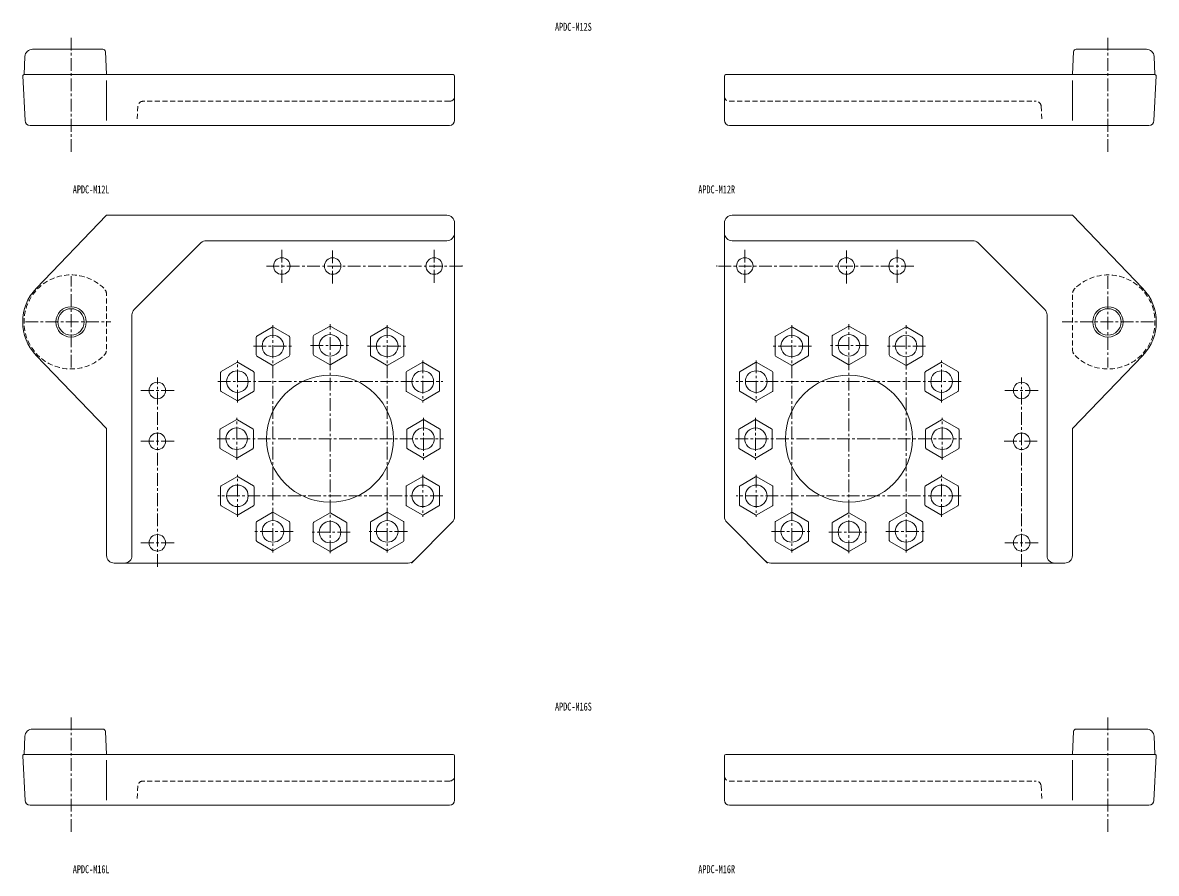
# Model space of a CAD drawing. Units: millimetres on the paper. Extents: x -586 to -140, y -411 to 338.
# Drawn here: x -586.3 to -139.9, y 3.3 to 338.4 of the extents above; entities that cross this region are included whole.
import ezdxf
from ezdxf.enums import TextEntityAlignment as Align

# ---------------------------------------------------------------- set-up
doc = ezdxf.new("R2010")
doc.units = ezdxf.units.MM
doc.linetypes.add('CHAIN1', pattern=[8, 5, -1, 1, -1])
doc.linetypes.add('DASHED2', pattern=[3, 2, -1])
doc.layers.add('0-0', color=7, linetype='Continuous', lineweight=18)
doc.layers.add('0-1', color=4, linetype='CHAIN1', lineweight=9)
doc.styles.add('ＭＳ ゴシック', font='')
doc.styles.get('ＭＳ ゴシック').set_extended_font_data('MS Gothic')

msp = doc.modelspace()

# ---------------------------------------------------------------- linework, layer by layer
at = {"layer": '0-0'}
for p, q in [((-554.69, 327.885), (-582.37, 327.885)), ((-553.217, 317.885), (-553.691, 326.937)), ((-172.916, 317.885), (-172.442, 326.937)), ((-171.443, 327.885), (-143.763, 327.885)), ((-585.366, 325.042), (-585.74, 317.899)), ((-140.767, 325.042), (-140.393, 317.899)), ((-585.316, 299.78), (-586.238, 317.359)), ((-585.738, 317.885), (-416.717, 317.885)), ((-416.217, 317.385), (-416.217, 299.885)), ((-309.916, 317.385), (-309.916, 299.885)), ((-140.395, 317.885), (-309.416, 317.885)), ((-140.817, 299.78), (-139.896, 317.359)), ((-553.217, 299.885), (-553.217, 315.575)), ((-172.916, 299.885), (-172.916, 315.575)), ((-418.217, 297.885), (-583.319, 297.885)), ((-307.916, 297.885), (-142.814, 297.885)), ((-553.217, 262.485), (-580.938, 233.698)), ((-419.217, 262.485), (-553.217, 262.485)), ((-416.217, 143.728), (-416.217, 259.485)), ((-309.916, 259.485), (-309.916, 143.728)), ((-542.338, 225.364), (-516.096, 251.607)), ((-513.974, 252.485), (-419.217, 252.485)), ((-306.916, 252.485), (-212.159, 252.485)), ((-210.038, 251.607), (-183.795, 225.364)), ((-543.217, 223.243), (-543.217, 128.485)), ((-182.916, 223.243), (-182.916, 128.485)), ((-494.317, 207.463), (-494.317, 214.507)), ((-494.067, 214.94), (-487.967, 218.462)), ((-487.467, 218.462), (-481.367, 214.94)), ((-481.117, 214.507), (-481.117, 207.463)), ((-471.817, 207.733), (-471.817, 214.777)), ((-471.567, 215.21), (-465.467, 218.731)), ((-464.967, 218.731), (-458.867, 215.21)), ((-458.617, 214.777), (-458.617, 207.733)), ((-449.317, 207.463), (-449.317, 214.507)), ((-449.067, 214.94), (-442.967, 218.462)), ((-442.467, 218.462), (-436.367, 214.94)), ((-436.117, 214.507), (-436.117, 207.463)), ((-290.016, 214.507), (-290.016, 207.463)), ((-283.666, 218.462), (-289.766, 214.94)), ((-277.066, 214.94), (-283.166, 218.462)), ((-276.816, 207.463), (-276.816, 214.507)), ((-267.516, 214.777), (-267.516, 207.733)), ((-261.166, 218.731), (-267.266, 215.21)), ((-254.566, 215.21), (-260.666, 218.731)), ((-254.316, 207.733), (-254.316, 214.777)), ((-245.016, 214.507), (-245.016, 207.463)), ((-238.666, 218.462), (-244.766, 214.94)), ((-232.066, 214.94), (-238.166, 218.462)), ((-231.816, 207.463), (-231.816, 214.507)), ((-487.967, 203.509), (-494.067, 207.03)), ((-481.367, 207.03), (-487.467, 203.509)), ((-465.467, 203.778), (-471.567, 207.3)), ((-458.867, 207.3), (-464.967, 203.778)), ((-442.967, 203.509), (-449.067, 207.03)), ((-436.367, 207.03), (-442.467, 203.509)), ((-289.766, 207.03), (-283.666, 203.509)), ((-283.166, 203.509), (-277.066, 207.03)), ((-267.266, 207.3), (-261.166, 203.778)), ((-260.666, 203.778), (-254.566, 207.3)), ((-244.766, 207.03), (-238.666, 203.509)), ((-238.166, 203.509), (-232.066, 207.03)), ((-508.067, 200.94), (-501.967, 204.462)), ((-501.467, 204.462), (-495.367, 200.94)), ((-435.067, 200.94), (-428.967, 204.462)), ((-428.467, 204.462), (-422.367, 200.94)), ((-297.666, 204.462), (-303.766, 200.94)), ((-291.066, 200.94), (-297.166, 204.462)), ((-224.666, 204.462), (-230.766, 200.94)), ((-218.066, 200.94), (-224.166, 204.462)), ((-508.317, 193.463), (-508.317, 200.507)), ((-495.117, 200.507), (-495.117, 193.463)), ((-435.317, 193.463), (-435.317, 200.507)), ((-422.117, 200.507), (-422.117, 193.463)), ((-304.016, 200.507), (-304.016, 193.463)), ((-290.816, 193.463), (-290.816, 200.507)), ((-231.016, 200.507), (-231.016, 193.463)), ((-217.816, 193.463), (-217.816, 200.507)), ((-501.967, 189.509), (-508.067, 193.03)), ((-495.367, 193.03), (-501.467, 189.509)), ((-428.967, 189.509), (-435.067, 193.03)), ((-422.367, 193.03), (-428.467, 189.509)), ((-303.766, 193.03), (-297.666, 189.509)), ((-297.166, 189.509), (-291.066, 193.03)), ((-230.766, 193.03), (-224.666, 189.509)), ((-224.166, 189.509), (-218.066, 193.03)), ((-502.237, 181.962), (-508.337, 178.44)), ((-495.637, 178.44), (-501.737, 181.962)), ((-428.698, 181.962), (-434.798, 178.44)), ((-422.098, 178.44), (-428.198, 181.962)), ((-304.036, 178.44), (-297.936, 181.962)), ((-297.436, 181.962), (-291.336, 178.44)), ((-230.497, 178.44), (-224.397, 181.962)), ((-223.897, 181.962), (-217.797, 178.44)), ((-508.587, 178.007), (-508.587, 170.963)), ((-495.387, 170.963), (-495.387, 178.007)), ((-435.048, 178.007), (-435.048, 170.963)), ((-421.848, 170.963), (-421.848, 178.007)), ((-304.286, 170.963), (-304.286, 178.007)), ((-291.086, 178.007), (-291.086, 170.963)), ((-230.747, 170.963), (-230.747, 178.007)), ((-217.547, 178.007), (-217.547, 170.963)), ((-508.337, 170.53), (-502.237, 167.009)), ((-501.737, 167.009), (-495.637, 170.53)), ((-434.798, 170.53), (-428.698, 167.009)), ((-428.198, 167.009), (-422.098, 170.53)), ((-297.936, 167.009), (-304.036, 170.53)), ((-291.336, 170.53), (-297.436, 167.009)), ((-224.397, 167.009), (-230.497, 170.53)), ((-217.797, 170.53), (-223.897, 167.009)), ((-508.067, 155.94), (-501.967, 159.462)), ((-501.467, 159.462), (-495.367, 155.94)), ((-428.967, 159.462), (-435.067, 155.94)), ((-422.367, 155.94), (-428.467, 159.462)), ((-303.766, 155.94), (-297.666, 159.462)), ((-297.166, 159.462), (-291.066, 155.94)), ((-224.666, 159.462), (-230.766, 155.94)), ((-218.066, 155.94), (-224.166, 159.462)), ((-508.317, 148.463), (-508.317, 155.507)), ((-495.117, 155.507), (-495.117, 148.463)), ((-435.317, 155.507), (-435.317, 148.463)), ((-422.117, 148.463), (-422.117, 155.507)), ((-304.016, 148.463), (-304.016, 155.507)), ((-290.816, 155.507), (-290.816, 148.463)), ((-231.016, 155.507), (-231.016, 148.463)), ((-217.816, 148.463), (-217.816, 155.507)), ((-501.967, 144.509), (-508.067, 148.03)), ((-495.367, 148.03), (-501.467, 144.509)), ((-435.067, 148.03), (-428.967, 144.509)), ((-428.467, 144.509), (-422.367, 148.03)), ((-297.666, 144.509), (-303.766, 148.03)), ((-291.066, 148.03), (-297.166, 144.509)), ((-230.766, 148.03), (-224.666, 144.509)), ((-224.166, 144.509), (-218.066, 148.03)), ((-494.067, 141.94), (-487.967, 145.462)), ((-487.467, 145.462), (-481.367, 141.94)), ((-465.467, 145.192), (-471.567, 141.67)), ((-458.867, 141.67), (-464.967, 145.192)), ((-442.967, 145.462), (-449.067, 141.94)), ((-436.367, 141.94), (-442.467, 145.462)), ((-289.766, 141.94), (-283.666, 145.462)), ((-283.166, 145.462), (-277.066, 141.94)), ((-267.266, 141.67), (-261.166, 145.192)), ((-260.666, 145.192), (-254.566, 141.67)), ((-238.666, 145.462), (-244.766, 141.94)), ((-232.066, 141.94), (-238.166, 145.462)), ((-494.317, 134.463), (-494.317, 141.507)), ((-481.117, 141.507), (-481.117, 134.463)), ((-471.817, 141.237), (-471.817, 134.194)), ((-458.617, 134.194), (-458.617, 141.237)), ((-449.317, 141.507), (-449.317, 134.463)), ((-436.117, 134.463), (-436.117, 141.507)), ((-417.096, 141.607), (-433.217, 125.485)), ((-309.038, 141.607), (-292.916, 125.485)), ((-290.016, 134.463), (-290.016, 141.507)), ((-276.816, 141.507), (-276.816, 134.463)), ((-267.516, 134.194), (-267.516, 141.237)), ((-254.316, 141.237), (-254.316, 134.194)), ((-245.016, 141.507), (-245.016, 134.463)), ((-231.816, 134.463), (-231.816, 141.507)), ((-487.967, 130.509), (-494.067, 134.03)), ((-481.367, 134.03), (-487.467, 130.509)), ((-449.067, 134.03), (-442.967, 130.509)), ((-442.467, 130.509), (-436.367, 134.03)), ((-283.666, 130.509), (-289.766, 134.03)), ((-277.066, 134.03), (-283.166, 130.509)), ((-244.766, 134.03), (-238.666, 130.509)), ((-238.166, 130.509), (-232.066, 134.03)), ((-471.567, 133.761), (-465.467, 130.239)), ((-464.967, 130.239), (-458.867, 133.761)), ((-261.166, 130.239), (-267.266, 133.761)), ((-254.566, 133.761), (-260.666, 130.239)), ((-434.46, 125.485), (-550.217, 125.485)), ((-291.674, 125.485), (-175.916, 125.485)), ((-554.69, 60.146), (-582.37, 60.146)), ((-553.217, 50.146), (-553.691, 59.199)), ((-172.916, 50.146), (-172.442, 59.199)), ((-171.443, 60.146), (-143.763, 60.146)), ((-585.366, 57.303), (-585.74, 50.16)), ((-140.767, 57.303), (-140.393, 50.16)), ((-585.316, 32.042), (-586.238, 49.62)), ((-585.738, 50.146), (-416.717, 50.146)), ((-416.217, 49.646), (-416.217, 32.146)), ((-309.916, 49.646), (-309.916, 32.146)), ((-140.395, 50.146), (-309.416, 50.146)), ((-140.817, 32.042), (-139.896, 49.62)), ((-553.217, 32.146), (-553.217, 47.836)), ((-172.916, 32.146), (-172.916, 47.836)), ((-418.217, 30.146), (-583.319, 30.146)), ((-307.916, 30.146), (-142.814, 30.146))]:
    msp.add_line(p, q, dxfattribs=at)
for points in [[(-145.195, 233.698), (-172.916, 262.485), (-306.916, 262.485)], [(-553.217, 128.485), (-553.217, 178.485), (-580.938, 207.273)], [(-172.916, 128.485), (-172.916, 178.485), (-145.195, 207.273)]]:
    msp.add_lwpolyline(points, dxfattribs=at)
for centre, radius in [((-484.217, 242.485), 3.25), ((-464.217, 242.485), 3.25), ((-424.217, 242.485), 3.25), ((-301.916, 242.485), 3.25), ((-261.916, 242.485), 3.25), ((-241.916, 242.485), 3.25), ((-567.217, 220.485), 5.2), ((-158.916, 220.485), 5.2), ((-487.717, 210.985), 4.25), ((-465.217, 211.255), 4.25), ((-442.717, 210.985), 4.25), ((-283.416, 210.985), 4.25), ((-260.916, 211.255), 4.25), ((-238.416, 210.985), 4.25), ((-501.717, 196.985), 4.25), ((-428.717, 196.985), 4.25), ((-297.416, 196.985), 4.25), ((-224.416, 196.985), 4.25), ((-533.217, 193.485), 3.25), ((-465.217, 174.485), 25), ((-260.916, 174.485), 25), ((-192.916, 193.485), 3.25), ((-501.987, 174.485), 4.25), ((-428.448, 174.485), 4.25), ((-297.686, 174.485), 4.25), ((-224.147, 174.485), 4.25), ((-533.217, 173.485), 3.25), ((-192.916, 173.485), 3.25), ((-501.717, 151.985), 4.25), ((-428.717, 151.985), 4.25), ((-297.416, 151.985), 4.25), ((-224.416, 151.985), 4.25), ((-487.717, 137.985), 4.25), ((-465.217, 137.716), 4.25), ((-442.717, 137.985), 4.25), ((-283.416, 137.985), 4.25), ((-260.916, 137.716), 4.25), ((-238.416, 137.985), 4.25), ((-533.217, 133.485), 3.25), ((-192.916, 133.485), 3.25)]:
    msp.add_circle(centre, radius, dxfattribs=at)
for centre, radius, start, end in [((-582.37, 324.885), 3, 90, 177), ((-554.69, 326.885), 1, 3, 90), ((-171.443, 326.885), 1, 90, 177), ((-143.763, 324.885), 3, 3, 90), ((-585.738, 317.385), 0.5, 90, 183), ((-416.717, 317.385), 0.5, 0, 90), ((-309.416, 317.385), 0.5, 90, 180), ((-140.395, 317.385), 0.5, 357, 90), ((-583.319, 299.885), 2, 183, 270), ((-418.217, 299.885), 2, 270, 0), ((-307.916, 299.885), 2, 180, 270), ((-142.814, 299.885), 2, 270, 357), ((-419.217, 259.485), 3, 0, 90), ((-306.916, 259.485), 3, 90, 180), ((-419.217, 255.485), 3, 270, 0), ((-306.916, 255.485), 3, 180, 270), ((-513.974, 249.485), 3, 90, 135), ((-212.159, 249.485), 3, 45, 90), ((-416.217, 242.663), 3, 353.23347, 0), ((-309.916, 242.663), 3, 180, 186.76653), ((-567.217, 220.485), 19.048, 136.08137, 223.91863), ((-158.916, 220.485), 19.048, 316.08137, 43.91863), ((-540.217, 223.243), 3, 135, 180), ((-185.916, 223.243), 3, 0, 45), ((-465.217, 218.298), 0.5, 60, 120), ((-260.916, 218.298), 0.5, 60, 120), ((-493.817, 214.507), 0.5, 120, 180), ((-487.717, 218.029), 0.5, 60, 120), ((-481.617, 214.507), 0.5, 0, 60), ((-471.317, 214.777), 0.5, 120, 180), ((-459.117, 214.777), 0.5, 0, 60), ((-448.817, 214.507), 0.5, 120, 180), ((-442.717, 218.029), 0.5, 60, 120), ((-436.617, 214.507), 0.5, 0, 60), ((-289.516, 214.507), 0.5, 120, 180), ((-283.416, 218.029), 0.5, 60, 120), ((-277.316, 214.507), 0.5, 0, 60), ((-267.016, 214.777), 0.5, 120, 180), ((-254.816, 214.777), 0.5, 0, 60), ((-244.516, 214.507), 0.5, 120, 180), ((-238.416, 218.029), 0.5, 60, 120), ((-232.316, 214.507), 0.5, 0, 60), ((-493.817, 207.463), 0.5, 180, 240), ((-481.617, 207.463), 0.5, 300, 360), ((-471.317, 207.733), 0.5, 180, 240), ((-459.117, 207.733), 0.5, 300, 360), ((-448.817, 207.463), 0.5, 180, 240), ((-436.617, 207.463), 0.5, 300, 360), ((-289.516, 207.463), 0.5, 180, 240), ((-277.316, 207.463), 0.5, 300, 0), ((-267.016, 207.733), 0.5, 180, 240), ((-254.816, 207.733), 0.5, 300, 0), ((-244.516, 207.463), 0.5, 180, 240), ((-232.316, 207.463), 0.5, 300, 0), ((-507.817, 200.507), 0.5, 120, 180), ((-501.717, 204.029), 0.5, 60, 120), ((-495.617, 200.507), 0.5, 0, 60), ((-487.717, 203.942), 0.5, 240, 300), ((-465.217, 204.211), 0.5, 240, 300), ((-442.717, 203.942), 0.5, 240, 300), ((-434.817, 200.507), 0.5, 120, 180), ((-428.717, 204.029), 0.5, 60, 120), ((-422.617, 200.507), 0.5, 0, 60), ((-303.516, 200.507), 0.5, 120, 180), ((-297.416, 204.029), 0.5, 60, 120), ((-291.316, 200.507), 0.5, 0, 60), ((-283.416, 203.942), 0.5, 240, 300), ((-260.916, 204.211), 0.5, 240, 300), ((-238.416, 203.942), 0.5, 240, 300), ((-230.516, 200.507), 0.5, 120, 180), ((-224.416, 204.029), 0.5, 60, 120), ((-218.316, 200.507), 0.5, 0, 60), ((-507.817, 193.463), 0.5, 180, 240), ((-495.617, 193.463), 0.5, 300, 360), ((-434.817, 193.463), 0.5, 180, 240), ((-422.617, 193.463), 0.5, 300, 360), ((-303.516, 193.463), 0.5, 180, 240), ((-291.316, 193.463), 0.5, 300, 0), ((-230.516, 193.463), 0.5, 180, 240), ((-218.316, 193.463), 0.5, 300, 0), ((-501.717, 189.942), 0.5, 240, 300), ((-428.717, 189.942), 0.5, 240, 300), ((-297.416, 189.942), 0.5, 240, 300), ((-224.416, 189.942), 0.5, 240, 300), ((-501.987, 181.529), 0.5, 60, 120), ((-428.448, 181.529), 0.5, 60, 120), ((-297.686, 181.529), 0.5, 60, 120), ((-224.147, 181.529), 0.5, 60, 120), ((-508.087, 178.007), 0.5, 120, 180), ((-495.887, 178.007), 0.5, 0, 60), ((-434.548, 178.007), 0.5, 120, 180), ((-422.348, 178.007), 0.5, 0, 60), ((-303.786, 178.007), 0.5, 120, 180), ((-291.586, 178.007), 0.5, 0, 60), ((-230.247, 178.007), 0.5, 120, 180), ((-218.047, 178.007), 0.5, 0, 60), ((-508.087, 170.963), 0.5, 180, 240), ((-495.887, 170.963), 0.5, 300, 0), ((-434.548, 170.963), 0.5, 180, 240), ((-422.348, 170.963), 0.5, 300, 360), ((-303.786, 170.963), 0.5, 180, 240), ((-291.586, 170.963), 0.5, 300, 0), ((-230.247, 170.963), 0.5, 180, 240), ((-218.047, 170.963), 0.5, 300, 0), ((-501.987, 167.442), 0.5, 240, 300), ((-428.448, 167.442), 0.5, 240, 300), ((-297.686, 167.442), 0.5, 240, 300), ((-224.147, 167.442), 0.5, 240, 300), ((-501.717, 159.029), 0.5, 60, 120), ((-428.717, 159.029), 0.5, 60, 120), ((-297.416, 159.029), 0.5, 60, 120), ((-224.416, 159.029), 0.5, 60, 120), ((-507.817, 155.507), 0.5, 120, 180), ((-495.617, 155.507), 0.5, 0, 60), ((-434.817, 155.507), 0.5, 120, 180), ((-422.617, 155.507), 0.5, 0, 60), ((-303.516, 155.507), 0.5, 120, 180), ((-291.316, 155.507), 0.5, 0, 60), ((-230.516, 155.507), 0.5, 120, 180), ((-218.316, 155.507), 0.5, 0, 60), ((-507.817, 148.463), 0.5, 180, 240), ((-495.617, 148.463), 0.5, 300, 360), ((-434.817, 148.463), 0.5, 180, 240), ((-422.617, 148.463), 0.5, 300, 360), ((-303.516, 148.463), 0.5, 180, 240), ((-291.316, 148.463), 0.5, 300, 0), ((-230.516, 148.463), 0.5, 180, 240), ((-218.316, 148.463), 0.5, 300, 0), ((-501.717, 144.942), 0.5, 240, 300), ((-487.717, 145.029), 0.5, 60, 120), ((-465.217, 144.759), 0.5, 60, 120), ((-442.717, 145.029), 0.5, 60, 120), ((-428.717, 144.942), 0.5, 240, 300), ((-419.217, 143.728), 3, 315, 0), ((-306.916, 143.728), 3, 180, 225), ((-297.416, 144.942), 0.5, 240, 300), ((-283.416, 145.029), 0.5, 60, 120), ((-260.916, 144.759), 0.5, 60, 120), ((-238.416, 145.029), 0.5, 60, 120), ((-224.416, 144.942), 0.5, 240, 300), ((-493.817, 141.507), 0.5, 120, 180), ((-481.617, 141.507), 0.5, 0, 60), ((-471.317, 141.237), 0.5, 120, 180), ((-459.117, 141.237), 0.5, 0, 60), ((-448.817, 141.507), 0.5, 120, 180), ((-436.617, 141.507), 0.5, 0, 60), ((-289.516, 141.507), 0.5, 120, 180), ((-277.316, 141.507), 0.5, 0, 60), ((-267.016, 141.237), 0.5, 120, 180), ((-254.816, 141.237), 0.5, 0, 60), ((-244.516, 141.507), 0.5, 120, 180), ((-232.316, 141.507), 0.5, 0, 60), ((-493.817, 134.463), 0.5, 180, 240), ((-481.617, 134.463), 0.5, 300, 360), ((-471.317, 134.194), 0.5, 180, 240), ((-459.117, 134.194), 0.5, 300, 360), ((-448.817, 134.463), 0.5, 180, 240), ((-436.617, 134.463), 0.5, 300, 360), ((-289.516, 134.463), 0.5, 180, 240), ((-277.316, 134.463), 0.5, 300, 0), ((-267.016, 134.194), 0.5, 180, 240), ((-254.816, 134.194), 0.5, 300, 0), ((-244.516, 134.463), 0.5, 180, 240), ((-232.316, 134.463), 0.5, 300, 0), ((-487.717, 130.942), 0.5, 240, 300), ((-465.217, 130.672), 0.5, 240, 300), ((-442.717, 130.942), 0.5, 240, 300), ((-283.416, 130.942), 0.5, 240, 300), ((-260.916, 130.672), 0.5, 240, 300), ((-238.416, 130.942), 0.5, 240, 300), ((-550.217, 128.485), 3, 180, 270), ((-546.217, 128.485), 3, 270, 0), ((-434.46, 128.485), 3, 270, 315), ((-291.674, 128.485), 3, 225, 270), ((-179.916, 128.485), 3, 180, 270), ((-175.916, 128.485), 3, 270, 0), ((-582.37, 57.146), 3, 90, 177), ((-554.69, 59.146), 1, 3, 90), ((-171.443, 59.146), 1, 90, 177), ((-143.763, 57.146), 3, 3, 90), ((-585.738, 49.646), 0.5, 90, 183), ((-416.717, 49.646), 0.5, 0, 90), ((-309.416, 49.646), 0.5, 90, 180), ((-140.395, 49.646), 0.5, 357, 90), ((-583.319, 32.146), 2, 183, 270), ((-418.217, 32.146), 2, 270, 0), ((-307.916, 32.146), 2, 180, 270), ((-142.814, 32.146), 2, 270, 357)]:
    msp.add_arc(centre, radius, start, end, dxfattribs=at)
at = {"layer": '0-1'}
for p, q in [((-567.217, 332.419), (-567.217, 286.613)), ((-158.916, 332.419), (-158.916, 286.613)), ((-484.217, 248.941), (-484.217, 235.571)), ((-464.217, 235.571), (-464.217, 248.941)), ((-424.217, 248.941), (-424.217, 235.571)), ((-301.916, 248.941), (-301.916, 235.571)), ((-261.916, 235.571), (-261.916, 248.941)), ((-241.916, 248.941), (-241.916, 235.571)), ((-413.222, 242.485), (-490.819, 242.485)), ((-235.314, 242.485), (-312.911, 242.485)), ((-567.217, 202.485), (-567.217, 238.485)), ((-158.916, 238.485), (-158.916, 202.485)), ((-585.217, 220.485), (-551.531, 220.485)), ((-487.717, 219.272), (-487.717, 129.733)), ((-465.217, 129.463), (-465.217, 219.542)), ((-442.717, 219.272), (-442.717, 129.733)), ((-283.416, 219.272), (-283.416, 129.733)), ((-260.916, 129.463), (-260.916, 219.542)), ((-238.416, 129.733), (-238.416, 219.272)), ((-140.916, 220.485), (-176.916, 220.485)), ((-495.419, 210.985), (-479.795, 210.985)), ((-472.919, 211.255), (-457.295, 211.255)), ((-450.419, 210.985), (-434.795, 210.985)), ((-275.714, 210.985), (-291.338, 210.985)), ((-253.214, 211.255), (-268.838, 211.255)), ((-230.714, 210.985), (-246.338, 210.985)), ((-501.717, 188.733), (-501.717, 205.272)), ((-428.717, 205.272), (-428.717, 188.733)), ((-297.416, 205.272), (-297.416, 188.733)), ((-224.416, 188.733), (-224.416, 205.272)), ((-533.217, 123.985), (-533.217, 198.637)), ((-509.419, 196.985), (-420.795, 196.985)), ((-216.714, 196.985), (-305.338, 196.985)), ((-192.916, 123.985), (-192.916, 198.637)), ((-539.673, 193.485), (-526.302, 193.485)), ((-186.46, 193.485), (-199.831, 193.485)), ((-501.987, 166.233), (-501.987, 182.772)), ((-428.448, 182.772), (-428.448, 166.233)), ((-297.686, 182.772), (-297.686, 166.233)), ((-224.147, 166.233), (-224.147, 182.772)), ((-509.689, 174.485), (-420.526, 174.485)), ((-305.608, 174.485), (-216.445, 174.485)), ((-539.673, 173.485), (-526.302, 173.485)), ((-199.831, 173.485), (-186.46, 173.485)), ((-501.717, 143.733), (-501.717, 160.272)), ((-428.717, 160.272), (-428.717, 143.733)), ((-297.416, 160.272), (-297.416, 143.733)), ((-224.416, 143.733), (-224.416, 160.272)), ((-420.795, 151.985), (-509.419, 151.985)), ((-216.714, 151.985), (-305.338, 151.985)), ((-479.795, 137.985), (-495.419, 137.985)), ((-457.295, 137.716), (-472.919, 137.716)), ((-434.795, 137.985), (-450.419, 137.985)), ((-291.338, 137.985), (-275.714, 137.985)), ((-268.838, 137.716), (-253.214, 137.716)), ((-246.338, 137.985), (-230.714, 137.985)), ((-539.673, 133.485), (-526.302, 133.485)), ((-186.46, 133.485), (-199.831, 133.485)), ((-567.217, 64.68), (-567.217, 18.874)), ((-158.916, 64.68), (-158.916, 18.874))]:
    msp.add_line(p, q, dxfattribs=at)
at = {"layer": '0-1', "linetype": 'DASHED2'}
for p, q in [((-540.887, 305.49), (-541.186, 299.78)), ((-418.217, 307.385), (-538.889, 307.385)), ((-307.916, 307.385), (-187.244, 307.385)), ((-185.247, 305.49), (-184.947, 299.78)), ((-553.217, 209.75), (-553.217, 231.22)), ((-172.916, 231.22), (-172.916, 209.75)), ((-540.887, 37.751), (-541.186, 32.042)), ((-418.217, 39.646), (-538.889, 39.646)), ((-307.916, 39.646), (-187.244, 39.646)), ((-185.247, 37.751), (-184.947, 32.042))]:
    msp.add_line(p, q, dxfattribs=at)
at = {"layer": '0-1', "linetype": 'Continuous'}
for centre in [(-567.217, 220.485), (-158.916, 220.485)]:
    msp.add_circle(centre, 6, dxfattribs=at)
at = {"layer": '0-1', "linetype": 'DASHED2'}
for centre, radius, start, end in [((-418.217, 309.385), 2, 270, 0), ((-307.916, 309.385), 2, 180, 270), ((-538.889, 305.385), 2, 90, 177), ((-187.244, 305.385), 2, 3, 90), ((-567.217, 220.485), 18.523, 45.69781, 314.30219), ((-158.916, 220.485), 18.523, 225.69781, 134.30219), ((-556.74, 231.22), 3.523, 0, 45.69781), ((-169.393, 231.22), 3.523, 134.30219, 180), ((-556.74, 209.75), 3.523, 314.30219, 0), ((-169.393, 209.75), 3.523, 180, 225.69781), ((-418.217, 41.646), 2, 270, 0), ((-307.916, 41.646), 2, 180, 270), ((-538.889, 37.646), 2, 90, 177), ((-187.244, 37.646), 2, 3, 90)]:
    msp.add_arc(centre, radius, start, end, dxfattribs=at)

# ---------------------------------------------------------------- texts
at = {"layer": '0-1', "color": 7, "style": 'ＭＳ ゴシック', "width": 0.75}
for s, p in [('APDC-M12S', (-376.641, 334.203)), ('APDC-M12L', (-566.53, 270.159)), ('APDC-M12R', (-320.229, 270.159)), ('APDC-M16S', (-376.641, 66.465)), ('APDC-M16L', (-566.53, 2.42)), ('APDC-M16R', (-320.229, 2.42))]:
    msp.add_text(s, height=3.152, dxfattribs=at).set_placement(p, align=Align.BOTTOM_LEFT)

doc.saveas('drawing.dxf')
